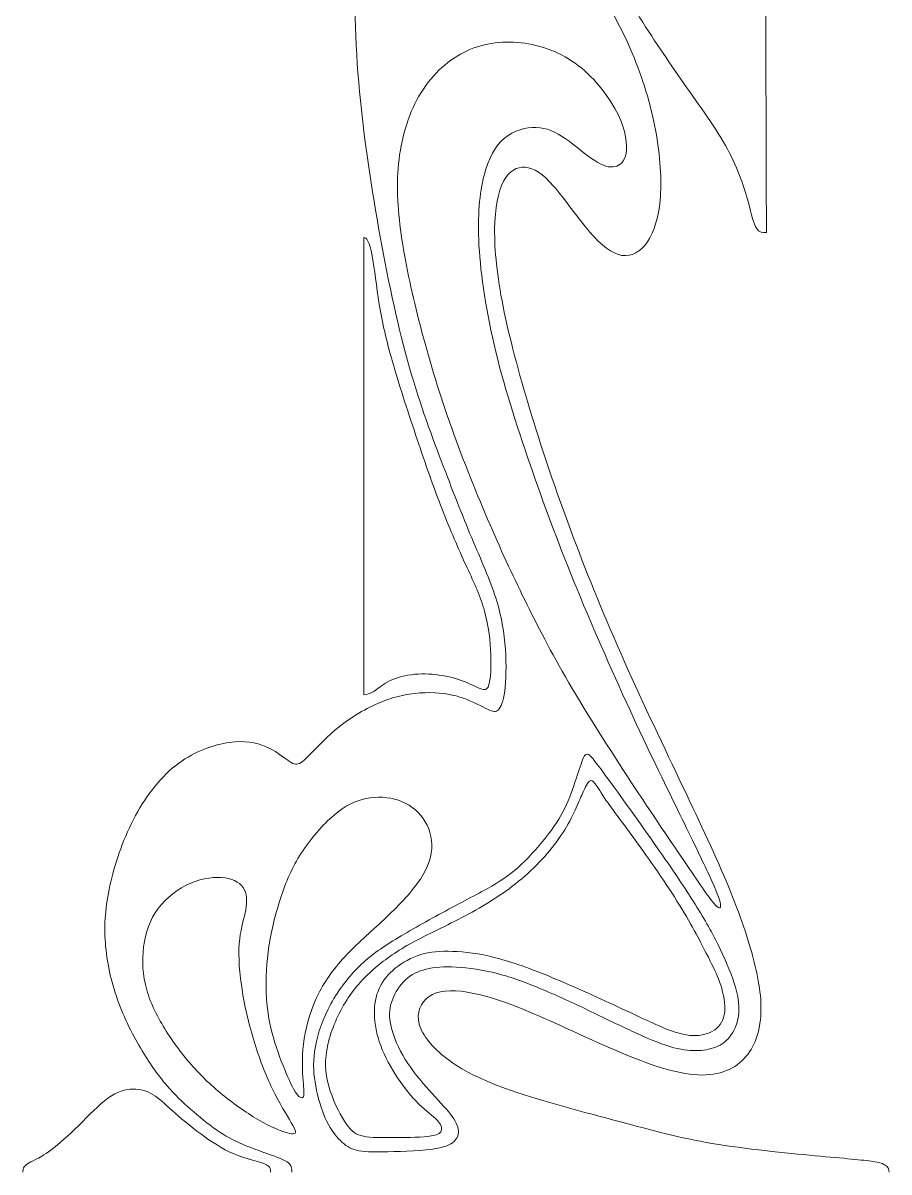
# Model space of a CAD drawing. Header units: millimetres. Extents: x -105 to 87, y -14 to 156.
# Drawn here: x 51.29 to 87.5, y 82.73 to 130.75 of the extents above; entities that cross this region are included whole.
import ezdxf

# ---------------------------------------------------------------- set-up
doc = ezdxf.new("R2010")
doc.units = ezdxf.units.MM
doc.header["$MEASUREMENT"] = 0
doc.layers.add('Layer 1', color=7, linetype='Continuous')

msp = doc.modelspace()

# ---------------------------------------------------------------- linework, layer by layer
at = {"layer": 'Layer 1', "lineweight": 20}
for points, knots in [([(62.5255, 82.735), (62.5292, 82.8559), (62.5328, 82.9768), (62.4324, 83.081), (62.4324, 83.081), (62.332, 83.1854), (62.1273, 83.2732), (61.7714, 83.4045), (61.7714, 83.4045), (61.4154, 83.536), (60.9076, 83.7114), (60.4895, 83.8867), (60.4895, 83.8867), (60.0714, 84.0619), (59.7427, 84.2373), (59.3849, 84.4874), (59.3849, 84.4874), (59.0269, 84.7376), (58.6397, 85.0627), (58.2928, 85.3656), (58.2928, 85.3656), (57.9458, 85.6688), (57.6391, 85.9502), (57.2959, 86.3537), (57.2959, 86.3537), (56.9525, 86.7572), (56.5725, 87.283), (56.1984, 87.9184), (56.1984, 87.9184), (55.824, 88.554), (55.455, 89.299), (55.1903, 90.0787), (55.1903, 90.0787), (54.9256, 90.8585), (54.7648, 91.6729), (54.7211, 92.4562), (54.7211, 92.4562), (54.6772, 93.2397), (54.7502, 93.992), (54.9583, 94.8684), (54.9583, 94.8684), (55.1665, 95.7449), (55.51, 96.7457), (55.9902, 97.633), (55.9902, 97.633), (56.4704, 98.5205), (57.0877, 99.2948), (57.7888, 99.8133), (57.7888, 99.8133), (58.49, 100.3319), (59.2752, 100.5951), (59.9106, 100.6845), (59.9106, 100.6845), (60.546, 100.7739), (61.032, 100.69), (61.43, 100.5202), (61.43, 100.5202), (61.828, 100.3504), (62.1384, 100.0945), (62.3556, 99.9413), (62.3556, 99.9413), (62.5729, 99.7879), (62.6973, 99.7366), (62.8523, 99.8114), (62.8523, 99.8114), (63.0075, 99.8863), (63.194, 100.0874), (63.486, 100.3903), (63.486, 100.3903), (63.7782, 100.6935), (64.1764, 101.0991), (64.6985, 101.4862), (64.6985, 101.4862), (65.2207, 101.8733), (65.8674, 102.2421), (66.5028, 102.4668), (66.5028, 102.4668), (67.1381, 102.6914), (67.7628, 102.7717), (68.3032, 102.768), (68.3032, 102.768), (68.8437, 102.7644), (69.3002, 102.6766), (69.7073, 102.5325), (69.7073, 102.5325), (70.1145, 102.3882), (70.4726, 102.1872), (70.7079, 102.0758), (70.7079, 102.0758), (70.9435, 101.9645), (71.0569, 101.9425), (71.1628, 102.0502), (71.1628, 102.0502), (71.2686, 102.158), (71.3673, 102.3955), (71.4256, 102.8318), (71.4256, 102.8318), (71.4841, 103.2683), (71.5025, 103.9038), (71.4551, 104.5793), (71.4551, 104.5793), (71.4076, 105.2549), (71.2941, 105.971), (71.0531, 106.7304), (71.0531, 106.7304), (70.8121, 107.49), (70.4433, 108.2937), (70.0489, 109.2322), (70.0489, 109.2322), (69.6545, 110.1707), (69.2343, 111.2446), (68.7743, 112.4551), (68.7743, 112.4551), (68.3142, 113.6657), (67.8138, 115.0134), (67.3629, 116.6475), (67.3629, 116.6475), (66.9119, 118.2817), (66.5101, 120.2029), (66.1559, 122.1895), (66.1559, 122.1895), (65.8016, 124.1762), (65.4949, 126.2289), (65.3233, 128.2813), (65.3233, 128.2813), (65.1517, 130.3337), (65.1149, 132.3863), (65.1843, 134.413), (65.1843, 134.413), (65.2537, 136.4399), (65.4291, 138.4414), (65.6993, 140.5521), (65.6993, 140.5521), (65.9696, 142.663), (66.3348, 144.8837), (66.7986, 146.7242), (66.7986, 146.7242), (67.2624, 148.5648), (67.8249, 150.0259), (68.5991, 151.3332), (68.5991, 151.3332), (69.3732, 152.6406), (70.3594, 153.7948), (71.4622, 154.5981), (71.4622, 154.5981), (72.5652, 155.4016), (73.7851, 155.8546), (74.8515, 156.0262), (74.8515, 156.0262), (75.9179, 156.198), (76.831, 156.0881), (77.6965, 155.7595), (77.6965, 155.7595), (78.5619, 155.4309), (79.3802, 154.883), (80.0593, 154.2622), (80.0593, 154.2622), (80.7385, 153.6414), (81.2792, 152.9474), (81.6626, 152.228), (81.6626, 152.228), (82.0461, 151.5085), (82.2725, 150.7634), (82.3893, 150.0696), (82.3893, 150.0696), (82.5062, 149.3757), (82.5135, 148.7329), (82.4368, 148.1924), (82.4368, 148.1924), (82.3601, 147.652), (82.1994, 147.2137), (81.9402, 146.896), (81.9402, 146.896), (81.681, 146.5783), (81.3229, 146.3809), (80.903, 146.3078), (80.903, 146.3078), (80.4831, 146.2348), (80.0008, 146.2861), (79.5408, 146.476), (79.5408, 146.476), (79.0807, 146.6658), (78.6422, 146.9946), (78.1238, 147.1771), (78.1238, 147.1771), (77.6052, 147.3596), (77.0063, 147.3964), (76.4913, 147.2576), (76.4913, 147.2576), (75.9763, 147.1188), (75.5453, 146.8046), (75.2825, 146.2714), (75.2825, 146.2714), (75.0194, 145.7382), (74.9245, 144.9859), (75.0961, 144.1716), (75.0961, 144.1716), (75.2677, 143.3572), (75.7062, 142.4805), (76.2867, 141.7757), (76.2867, 141.7757), (76.8673, 141.0709), (77.5906, 140.5376), (78.2734, 140.2383), (78.2734, 140.2383), (78.9563, 139.9388), (79.5993, 139.8729), (80.0995, 139.9459), (80.0995, 139.9459), (80.5997, 140.019), (80.9578, 140.231), (81.2243, 140.6326), (81.2243, 140.6326), (81.4909, 141.0343), (81.6663, 141.626), (81.7393, 142.4366), (81.7393, 142.4366), (81.8124, 143.2474), (81.783, 144.2775), (81.783, 144.9456), (81.783, 144.9456), (81.783, 145.614), (81.8124, 145.9209), (81.9036, 146.1107), (81.9036, 146.1107), (81.9949, 146.3007), (82.1484, 146.3738), (82.3018, 146.4468), (82.3018, 146.4468), (82.3237, 138.2953), (82.3455, 130.1437), (82.3674, 121.9923), (82.3674, 121.9923), (82.214, 121.9923), (82.0606, 121.9923), (81.9475, 122.1748), (81.9475, 122.1748), (81.8342, 122.3575), (81.7612, 122.7227), (81.6041, 123.2887), (81.6041, 123.2887), (81.4471, 123.8549), (81.2061, 124.6219), (80.7423, 125.4764), (80.7423, 125.4764), (80.2786, 126.3309), (79.5918, 127.2734), (78.92, 128.2265), (78.92, 128.2265), (78.248, 129.1796), (77.5905, 130.1439), (76.9624, 131.1664), (76.9624, 131.1664), (76.3343, 132.1888), (75.7353, 133.2701), (75.1657, 134.4826), (75.1657, 134.4826), (74.5959, 135.695), (74.0553, 137.039), (73.6682, 138.518), (73.6682, 138.518), (73.2811, 139.9971), (73.0474, 141.6115), (72.9525, 142.9883), (72.9525, 142.9883), (72.8574, 144.3651), (72.9013, 145.5045), (73.0948, 146.4539), (73.0948, 146.4539), (73.2882, 147.4035), (73.6317, 148.1633), (74.1684, 148.6854), (74.1684, 148.6854), (74.7052, 149.2076), (75.4359, 149.4927), (76.0967, 149.5839), (76.0967, 149.5839), (76.7578, 149.6752), (77.3495, 149.5728), (77.952, 149.3612), (77.952, 149.3612), (78.5546, 149.1493), (79.1683, 148.8278), (79.5882, 148.6161), (79.5882, 148.6161), (80.0082, 148.4043), (80.2347, 148.3019), (80.4939, 148.364), (80.4939, 148.364), (80.7533, 148.4262), (81.0455, 148.6526), (81.177, 149.0945), (81.177, 149.0945), (81.3085, 149.5364), (81.279, 150.1938), (81.0746, 150.8877), (81.0746, 150.8877), (80.8701, 151.5815), (80.4902, 152.3121), (80.0228, 152.9146), (80.0228, 152.9146), (79.5554, 153.5171), (79.0002, 153.992), (78.4415, 154.3279), (78.4415, 154.3279), (77.8828, 154.6638), (77.3201, 154.8613), (76.8017, 154.989), (76.8017, 154.989), (76.2831, 155.1167), (75.8082, 155.1753), (75.2021, 155.0986), (75.2021, 155.0986), (74.5959, 155.0219), (73.858, 154.8099), (73.1643, 154.485), (73.1643, 154.485), (72.4705, 154.16), (71.8202, 153.7217), (71.1848, 153.0973), (71.1848, 153.0973), (70.5494, 152.4728), (69.9285, 151.6619), (69.4209, 150.8221), (69.4209, 150.8221), (68.9133, 149.9821), (68.5187, 149.1127), (68.1755, 148.1633), (68.1755, 148.1633), (67.8322, 147.2137), (67.54, 146.1838), (67.2808, 144.9713), (67.2808, 144.9713), (67.0214, 143.7589), (66.795, 142.3635), (66.6306, 141.2534), (66.6306, 141.2534), (66.4663, 140.1432), (66.364, 139.3178), (66.3312, 138.8724), (66.3312, 138.8724), (66.2982, 138.4269), (66.3348, 138.3609), (66.4625, 138.3391), (66.4625, 138.3391), (66.5904, 138.3172), (66.8095, 138.3391), (67.2076, 138.2771), (67.2076, 138.2771), (67.6056, 138.215), (68.1828, 138.0688), (68.8546, 137.8022), (68.8546, 137.8022), (69.5266, 137.5357), (70.2937, 137.1485), (71.0642, 136.6373), (71.0642, 136.6373), (71.8348, 136.126), (72.6091, 135.4905), (73.292, 134.7966), (73.292, 134.7966), (73.9749, 134.1028), (74.5666, 133.3503), (75.1289, 132.503), (75.1289, 132.503), (75.6914, 131.6558), (76.2246, 130.7135), (76.6702, 129.691), (76.6702, 129.691), (77.1157, 128.6684), (77.4737, 127.5654), (77.6928, 126.4845), (77.6928, 126.4845), (77.912, 125.4034), (77.9923, 124.3443), (77.934, 123.5007), (77.934, 123.5007), (77.8755, 122.6571), (77.6781, 122.0287), (77.3933, 121.6088), (77.3933, 121.6088), (77.1085, 121.1889), (76.7359, 120.9769), (76.327, 121.0427), (76.327, 121.0427), (75.9179, 121.1084), (75.4723, 121.452), (74.9757, 122.0289), (74.9757, 122.0289), (74.479, 122.6058), (73.9311, 123.4167), (73.4709, 123.9388), (73.4709, 123.9388), (73.0108, 124.4611), (72.6383, 124.695), (72.2878, 124.7241), (72.2878, 124.7241), (71.9371, 124.7534), (71.6083, 124.578), (71.3784, 124.1436), (71.3784, 124.1436), (71.1484, 123.7089), (71.0167, 123.0149), (71.0058, 122.1349), (71.0058, 122.1349), (70.9948, 121.2547), (71.1045, 120.1882), (71.36, 118.9063), (71.36, 118.9063), (71.6156, 117.6244), (72.0175, 116.1271), (72.4776, 114.6042), (72.4776, 114.6042), (72.9377, 113.0814), (73.4563, 111.5327), (74.0626, 109.8894), (74.0626, 109.8894), (74.6688, 108.246), (75.3628, 106.5074), (76.1443, 104.7217), (76.1443, 104.7217), (76.9258, 102.9358), (77.7952, 101.1022), (78.5767, 99.4626), (78.5767, 99.4626), (79.3581, 97.8228), (80.0521, 96.3765), (80.5853, 95.1312), (80.5853, 95.1312), (81.1185, 93.8858), (81.491, 92.8413), (81.7539, 91.9028), (81.7539, 91.9028), (82.0169, 90.9641), (82.1703, 90.1315), (82.1375, 89.3755), (82.1375, 89.3755), (82.1045, 88.6196), (81.8854, 87.9403), (81.4289, 87.4656), (81.4289, 87.4656), (80.9724, 86.9909), (80.2784, 86.7204), (79.3363, 86.8044), (79.3363, 86.8044), (78.394, 86.8883), (77.2034, 87.3268), (75.9873, 87.8489), (75.9873, 87.8489), (74.7712, 88.3711), (73.5294, 88.9775), (72.4778, 89.4193), (72.4778, 89.4193), (71.426, 89.8612), (70.5638, 90.1389), (69.8627, 90.2521), (69.8627, 90.2521), (69.1616, 90.3654), (68.6209, 90.314), (68.2631, 90.0694), (68.2631, 90.0694), (67.9052, 89.8247), (67.7298, 89.3865), (67.8539, 88.9154), (67.8539, 88.9154), (67.9781, 88.4443), (68.402, 87.9401), (69.008, 87.4765), (69.008, 87.4765), (69.6142, 87.0127), (70.4033, 86.5889), (71.6925, 86.1435), (71.6925, 86.1435), (72.9816, 85.6979), (74.7712, 85.2303), (76.2064, 84.8469), (76.2064, 84.8469), (77.6416, 84.4634), (78.7227, 84.164), (80.1068, 83.9302), (80.1068, 83.9302), (81.4909, 83.6965), (83.1784, 83.5284), (84.4054, 83.4153), (84.4054, 83.4153), (85.6324, 83.3021), (86.3995, 83.2435), (86.8363, 83.171), (86.8363, 83.171), (87.273, 83.0984), (87.38, 83.0116), (87.4347, 82.9366), (87.4347, 82.9366), (87.4894, 82.8616), (87.4923, 82.7983), (87.495, 82.735)], [0, 0, 0, 0, 0.008, 0.008, 0.008, 0.008, 0.016, 0.016, 0.016, 0.016, 0.024, 0.024, 0.024, 0.024, 0.032, 0.032, 0.032, 0.032, 0.04, 0.04, 0.04, 0.04, 0.048, 0.048, 0.048, 0.048, 0.056, 0.056, 0.056, 0.056, 0.064, 0.064, 0.064, 0.064, 0.072, 0.072, 0.072, 0.072, 0.08, 0.08, 0.08, 0.08, 0.088, 0.088, 0.088, 0.088, 0.096, 0.096, 0.096, 0.096, 0.104, 0.104, 0.104, 0.104, 0.112, 0.112, 0.112, 0.112, 0.12, 0.12, 0.12, 0.12, 0.128, 0.128, 0.128, 0.128, 0.136, 0.136, 0.136, 0.136, 0.144, 0.144, 0.144, 0.144, 0.152, 0.152, 0.152, 0.152, 0.16, 0.16, 0.16, 0.16, 0.168, 0.168, 0.168, 0.168, 0.176, 0.176, 0.176, 0.176, 0.184, 0.184, 0.184, 0.184, 0.192, 0.192, 0.192, 0.192, 0.2, 0.2, 0.2, 0.2, 0.208, 0.208, 0.208, 0.208, 0.216, 0.216, 0.216, 0.216, 0.224, 0.224, 0.224, 0.224, 0.232, 0.232, 0.232, 0.232, 0.24, 0.24, 0.24, 0.24, 0.248, 0.248, 0.248, 0.248, 0.256, 0.256, 0.256, 0.256, 0.264, 0.264, 0.264, 0.264, 0.272, 0.272, 0.272, 0.272, 0.28, 0.28, 0.28, 0.28, 0.288, 0.288, 0.288, 0.288, 0.296, 0.296, 0.296, 0.296, 0.304, 0.304, 0.304, 0.304, 0.312, 0.312, 0.312, 0.312, 0.32, 0.32, 0.32, 0.32, 0.328, 0.328, 0.328, 0.328, 0.336, 0.336, 0.336, 0.336, 0.344, 0.344, 0.344, 0.344, 0.352, 0.352, 0.352, 0.352, 0.36, 0.36, 0.36, 0.36, 0.368, 0.368, 0.368, 0.368, 0.376, 0.376, 0.376, 0.376, 0.384, 0.384, 0.384, 0.384, 0.392, 0.392, 0.392, 0.392, 0.4, 0.4, 0.4, 0.4, 0.408, 0.408, 0.408, 0.408, 0.416, 0.416, 0.416, 0.416, 0.424, 0.424, 0.424, 0.424, 0.432, 0.432, 0.432, 0.432, 0.44, 0.44, 0.44, 0.44, 0.448, 0.448, 0.448, 0.448, 0.456, 0.456, 0.456, 0.456, 0.464, 0.464, 0.464, 0.464, 0.472, 0.472, 0.472, 0.472, 0.48, 0.48, 0.48, 0.48, 0.488, 0.488, 0.488, 0.488, 0.496, 0.496, 0.496, 0.496, 0.504, 0.504, 0.504, 0.504, 0.512, 0.512, 0.512, 0.512, 0.52, 0.52, 0.52, 0.52, 0.528, 0.528, 0.528, 0.528, 0.536, 0.536, 0.536, 0.536, 0.544, 0.544, 0.544, 0.544, 0.552, 0.552, 0.552, 0.552, 0.56, 0.56, 0.56, 0.56, 0.568, 0.568, 0.568, 0.568, 0.576, 0.576, 0.576, 0.576, 0.584, 0.584, 0.584, 0.584, 0.592, 0.592, 0.592, 0.592, 0.6, 0.6, 0.6, 0.6, 0.608, 0.608, 0.608, 0.608, 0.616, 0.616, 0.616, 0.616, 0.624, 0.624, 0.624, 0.624, 0.632, 0.632, 0.632, 0.632, 0.64, 0.64, 0.64, 0.64, 0.648, 0.648, 0.648, 0.648, 0.656, 0.656, 0.656, 0.656, 0.664, 0.664, 0.664, 0.664, 0.672, 0.672, 0.672, 0.672, 0.68, 0.68, 0.68, 0.68, 0.688, 0.688, 0.688, 0.688, 0.696, 0.696, 0.696, 0.696, 0.704, 0.704, 0.704, 0.704, 0.712, 0.712, 0.712, 0.712, 0.72, 0.72, 0.72, 0.72, 0.728, 0.728, 0.728, 0.728, 0.736, 0.736, 0.736, 0.736, 0.744, 0.744, 0.744, 0.744, 0.752, 0.752, 0.752, 0.752, 0.76, 0.76, 0.76, 0.76, 0.768, 0.768, 0.768, 0.768, 0.776, 0.776, 0.776, 0.776, 0.784, 0.784, 0.784, 0.784, 0.792, 0.792, 0.792, 0.792, 0.8, 0.8, 0.8, 0.8, 0.808, 0.808, 0.808, 0.808, 0.816, 0.816, 0.816, 0.816, 0.824, 0.824, 0.824, 0.824, 0.832, 0.832, 0.832, 0.832, 0.84, 0.84, 0.84, 0.84, 0.848, 0.848, 0.848, 0.848, 0.856, 0.856, 0.856, 0.856, 0.864, 0.864, 0.864, 0.864, 0.872, 0.872, 0.872, 0.872, 0.88, 0.88, 0.88, 0.88, 0.888, 0.888, 0.888, 0.888, 0.896, 0.896, 0.896, 0.896, 0.904, 0.904, 0.904, 0.904, 0.912, 0.912, 0.912, 0.912, 0.92, 0.92, 0.92, 0.92, 0.928, 0.928, 0.928, 0.928, 0.936, 0.936, 0.936, 0.936, 0.944, 0.944, 0.944, 0.944, 0.952, 0.952, 0.952, 0.952, 0.96, 0.96, 0.96, 0.96, 0.968, 0.968, 0.968, 0.968, 0.976, 0.976, 0.976, 0.976, 0.984, 0.984, 0.984, 0.984, 1, 1, 1, 1]), ([(70.7136, 110.0163), (70.1804, 111.2617), (69.6031, 112.7006), (69.1175, 114.0846), (69.1175, 114.0846), (68.6319, 115.4687), (68.2373, 116.7983), (67.905, 118.0763), (67.905, 118.0763), (67.5728, 119.3545), (67.3023, 120.5819), (67.1307, 121.7066), (67.1307, 121.7066), (66.9591, 122.8314), (66.8861, 123.854), (66.9882, 124.8656), (66.9882, 124.8656), (67.0904, 125.8771), (67.3682, 126.8779), (67.8393, 127.6958), (67.8393, 127.6958), (68.3104, 128.5139), (68.9751, 129.1496), (69.7163, 129.5256), (69.7163, 129.5256), (70.4577, 129.9017), (71.2759, 130.0188), (72.1084, 129.9239), (72.1084, 129.9239), (72.941, 129.8289), (73.7884, 129.5219), (74.5114, 128.9669), (74.5114, 128.9669), (75.2346, 128.4118), (75.8336, 127.6082), (76.1658, 126.9254), (76.1658, 126.9254), (76.4982, 126.2425), (76.564, 125.68), (76.5021, 125.3186), (76.5021, 125.3186), (76.4399, 124.957), (76.2498, 124.7962), (76.0272, 124.7488), (76.0272, 124.7488), (75.8044, 124.7013), (75.5487, 124.767), (75.1909, 125.0007), (75.1909, 125.0007), (74.8329, 125.2344), (74.3728, 125.6363), (73.9602, 125.921), (73.9602, 125.921), (73.5474, 126.2059), (73.1822, 126.374), (72.7477, 126.3886), (72.7477, 126.3886), (72.3131, 126.4032), (71.8089, 126.2644), (71.4184, 125.9394), (71.4184, 125.9394), (71.0276, 125.6144), (70.7498, 125.1029), (70.5637, 124.3763), (70.5637, 124.3763), (70.3775, 123.6496), (70.2824, 122.7072), (70.3518, 121.4583), (70.3518, 121.4583), (70.4212, 120.2094), (70.6549, 118.6534), (71.0566, 117.0065), (71.0566, 117.0065), (71.4583, 115.3594), (72.0282, 113.6209), (72.5978, 111.9885), (72.5978, 111.9885), (73.1675, 110.356), (73.7374, 108.8293), (74.4531, 107.091), (74.4531, 107.091), (75.1689, 105.3526), (76.0308, 103.4024), (76.7977, 101.7481), (76.7977, 101.7481), (77.5646, 100.0937), (78.2366, 98.7351), (78.7552, 97.6761), (78.7552, 97.6761), (79.2738, 96.617), (79.639, 95.8572), (79.9128, 95.2694), (79.9128, 95.2694), (80.1868, 94.6814), (80.3695, 94.2649), (80.4316, 94.013), (80.4316, 94.013), (80.4937, 93.7611), (80.4351, 93.6733), (80.2198, 93.907), (80.2198, 93.907), (80.0043, 94.1407), (79.6318, 94.6959), (79.0292, 95.5832), (79.0292, 95.5832), (78.4266, 96.4707), (77.5939, 97.6906), (76.703, 99.0455), (76.703, 99.0455), (75.8119, 100.4004), (74.8621, 101.8905), (74.1063, 103.1833), (74.1063, 103.1833), (73.3503, 104.4761), (72.7877, 105.5719), (72.2619, 106.6456), (72.2619, 106.6456), (71.736, 107.7192), (71.2466, 108.771), (70.7136, 110.0163)], [0, 0, 0, 0, 0.0322581, 0.0322581, 0.0322581, 0.0322581, 0.0645161, 0.0645161, 0.0645161, 0.0645161, 0.0967742, 0.0967742, 0.0967742, 0.0967742, 0.1290323, 0.1290323, 0.1290323, 0.1290323, 0.1612903, 0.1612903, 0.1612903, 0.1612903, 0.1935484, 0.1935484, 0.1935484, 0.1935484, 0.2258065, 0.2258065, 0.2258065, 0.2258065, 0.2580645, 0.2580645, 0.2580645, 0.2580645, 0.2903226, 0.2903226, 0.2903226, 0.2903226, 0.3225806, 0.3225806, 0.3225806, 0.3225806, 0.3548387, 0.3548387, 0.3548387, 0.3548387, 0.3870968, 0.3870968, 0.3870968, 0.3870968, 0.4193548, 0.4193548, 0.4193548, 0.4193548, 0.4516129, 0.4516129, 0.4516129, 0.4516129, 0.483871, 0.483871, 0.483871, 0.483871, 0.516129, 0.516129, 0.516129, 0.516129, 0.5483871, 0.5483871, 0.5483871, 0.5483871, 0.5806452, 0.5806452, 0.5806452, 0.5806452, 0.6129032, 0.6129032, 0.6129032, 0.6129032, 0.6451613, 0.6451613, 0.6451613, 0.6451613, 0.6774194, 0.6774194, 0.6774194, 0.6774194, 0.7096774, 0.7096774, 0.7096774, 0.7096774, 0.7419355, 0.7419355, 0.7419355, 0.7419355, 0.7741935, 0.7741935, 0.7741935, 0.7741935, 0.8064516, 0.8064516, 0.8064516, 0.8064516, 0.8387097, 0.8387097, 0.8387097, 0.8387097, 0.8709677, 0.8709677, 0.8709677, 0.8709677, 0.9032258, 0.9032258, 0.9032258, 0.9032258, 0.9354839, 0.9354839, 0.9354839, 0.9354839, 1, 1, 1, 1]), ([(65.5421, 121.7869), (65.5931, 121.7761), (65.6441, 121.7654), (65.7079, 121.6395), (65.7079, 121.6395), (65.7718, 121.5136), (65.8485, 121.2724), (65.9297, 120.7621), (65.9297, 120.7621), (66.011, 120.2518), (66.097, 119.472), (66.2338, 118.7061), (66.2338, 118.7061), (66.3708, 117.94), (66.5589, 117.1875), (66.8364, 116.2517), (66.8364, 116.2517), (67.114, 115.3158), (67.481, 114.1964), (67.8351, 113.1529), (67.8351, 113.1529), (68.1894, 112.1094), (68.5311, 111.1414), (68.8715, 110.276), (68.8715, 110.276), (69.2121, 109.4106), (69.552, 108.6471), (69.8531, 107.9899), (69.8531, 107.9899), (70.1544, 107.3325), (70.4174, 106.7809), (70.5854, 106.171), (70.5854, 106.171), (70.7533, 105.5612), (70.8264, 104.8928), (70.8464, 104.3469), (70.8464, 104.3469), (70.8666, 103.8008), (70.8337, 103.3771), (70.7772, 103.1434), (70.7772, 103.1434), (70.7205, 102.9097), (70.6402, 102.8658), (70.4686, 102.917), (70.4686, 102.917), (70.297, 102.9681), (70.0338, 103.1142), (69.7272, 103.2346), (69.7272, 103.2346), (69.4204, 103.3552), (69.0696, 103.4501), (68.69, 103.503), (68.69, 103.503), (68.3102, 103.556), (67.9009, 103.5671), (67.5231, 103.5179), (67.5231, 103.5179), (67.1451, 103.4685), (66.7979, 103.3587), (66.5369, 103.2201), (66.5369, 103.2201), (66.2758, 103.0813), (66.1004, 102.9133), (65.949, 102.8184), (65.949, 102.8184), (65.7975, 102.7233), (65.6698, 102.7013), (65.5421, 102.6793)], [0, 0, 0, 0, 0.0555556, 0.0555556, 0.0555556, 0.0555556, 0.1111111, 0.1111111, 0.1111111, 0.1111111, 0.1666667, 0.1666667, 0.1666667, 0.1666667, 0.2222222, 0.2222222, 0.2222222, 0.2222222, 0.2777778, 0.2777778, 0.2777778, 0.2777778, 0.3333333, 0.3333333, 0.3333333, 0.3333333, 0.3888889, 0.3888889, 0.3888889, 0.3888889, 0.4444444, 0.4444444, 0.4444444, 0.4444444, 0.5, 0.5, 0.5, 0.5, 0.5555556, 0.5555556, 0.5555556, 0.5555556, 0.6111111, 0.6111111, 0.6111111, 0.6111111, 0.6666667, 0.6666667, 0.6666667, 0.6666667, 0.7222222, 0.7222222, 0.7222222, 0.7222222, 0.7777778, 0.7777778, 0.7777778, 0.7777778, 0.8333333, 0.8333333, 0.8333333, 0.8333333, 0.8888889, 0.8888889, 0.8888889, 0.8888889, 1, 1, 1, 1]), ([(77.6484, 96.5085), (78.3461, 95.517), (78.8793, 94.7317), (79.3083, 94.0526), (79.3083, 94.0526), (79.7374, 93.3733), (80.0626, 92.7997), (80.3455, 92.2337), (80.3455, 92.2337), (80.6286, 91.6678), (80.8697, 91.1087), (81.0231, 90.6304), (81.0231, 90.6304), (81.1765, 90.152), (81.2422, 89.7538), (81.2131, 89.3906), (81.2131, 89.3906), (81.1839, 89.0272), (81.0595, 88.6984), (80.8879, 88.4556), (80.8879, 88.4556), (80.7163, 88.2128), (80.4972, 88.0557), (80.2471, 87.9554), (80.2471, 87.9554), (79.9968, 87.855), (79.7156, 87.8109), (79.4106, 87.8073), (79.4106, 87.8073), (79.1057, 87.8036), (78.7769, 87.8402), (78.3333, 87.9771), (78.3333, 87.9771), (77.8896, 88.114), (77.3307, 88.3516), (76.7484, 88.6199), (76.7484, 88.6199), (76.1658, 88.8884), (75.5594, 89.1879), (74.9259, 89.491), (74.9259, 89.491), (74.2923, 89.7941), (73.6311, 90.1009), (72.9921, 90.3692), (72.9921, 90.3692), (72.353, 90.6377), (71.7357, 90.8677), (71.1258, 91.0266), (71.1258, 91.0266), (70.516, 91.1854), (69.9134, 91.2732), (69.4059, 91.3006), (69.4059, 91.3006), (68.8982, 91.3281), (68.4853, 91.2951), (68.1402, 91.2111), (68.1402, 91.2111), (67.7952, 91.1271), (67.5175, 90.992), (67.2803, 90.7692), (67.2803, 90.7692), (67.0429, 90.5464), (66.8455, 90.236), (66.7287, 89.9347), (66.7287, 89.9347), (66.6119, 89.6334), (66.5753, 89.3412), (66.6465, 88.9523), (66.6465, 88.9523), (66.7178, 88.5634), (66.8968, 88.0776), (67.1633, 87.612), (67.1633, 87.612), (67.4298, 87.1464), (67.7843, 86.7008), (68.1348, 86.3028), (68.1348, 86.3028), (68.4853, 85.9048), (68.8324, 85.554), (69.0715, 85.2601), (69.0715, 85.2601), (69.3106, 84.9661), (69.4423, 84.7286), (69.4788, 84.526), (69.4788, 84.526), (69.5154, 84.3233), (69.4567, 84.1552), (69.3072, 84.0129), (69.3072, 84.0129), (69.1574, 83.8704), (68.9163, 83.7535), (68.3521, 83.6825), (68.3521, 83.6825), (67.7879, 83.6112), (66.9003, 83.5856), (66.3015, 83.5801), (66.3015, 83.5801), (65.7026, 83.5746), (65.392, 83.5892), (65.1364, 83.6732), (65.1364, 83.6732), (64.8809, 83.7572), (64.6798, 83.9105), (64.4827, 84.1222), (64.4827, 84.1222), (64.2856, 84.3341), (64.0919, 84.6045), (63.924, 84.9842), (63.924, 84.9842), (63.756, 85.364), (63.6136, 85.8536), (63.526, 86.3229), (63.526, 86.3229), (63.4383, 86.7921), (63.4054, 87.2413), (63.4802, 87.7763), (63.4802, 87.7763), (63.5551, 88.3113), (63.7378, 88.9323), (64.0389, 89.5347), (64.0389, 89.5347), (64.3402, 90.1373), (64.7604, 90.7218), (65.1913, 91.1763), (65.1913, 91.1763), (65.6221, 91.631), (66.0642, 91.9561), (66.6447, 92.323), (66.6447, 92.323), (67.2253, 92.6901), (67.9448, 93.0992), (68.6733, 93.4936), (68.6733, 93.4936), (69.4019, 93.888), (70.1396, 94.2678), (70.6874, 94.5745), (70.6874, 94.5745), (71.2352, 94.8813), (71.5933, 95.1152), (71.9838, 95.4638), (71.9838, 95.4638), (72.3746, 95.8126), (72.7984, 96.2766), (73.138, 96.7038), (73.138, 96.7038), (73.4775, 97.1311), (73.7335, 97.5218), (73.936, 97.9363), (73.936, 97.9363), (74.1388, 98.3509), (74.2885, 98.7891), (74.4126, 99.1653), (74.4126, 99.1653), (74.5368, 99.5415), (74.6355, 99.8555), (74.7139, 100.0271), (74.7139, 100.0271), (74.7924, 100.1987), (74.851, 100.2282), (74.933, 100.1826), (74.933, 100.1826), (75.0151, 100.1369), (75.1211, 100.0162), (75.605, 99.3571), (75.605, 99.3571), (76.089, 98.6979), (76.9509, 97.5), (77.6484, 96.5085)], [0, 0, 0, 0, 0.0232558, 0.0232558, 0.0232558, 0.0232558, 0.0465116, 0.0465116, 0.0465116, 0.0465116, 0.0697674, 0.0697674, 0.0697674, 0.0697674, 0.0930233, 0.0930233, 0.0930233, 0.0930233, 0.1162791, 0.1162791, 0.1162791, 0.1162791, 0.1395349, 0.1395349, 0.1395349, 0.1395349, 0.1627907, 0.1627907, 0.1627907, 0.1627907, 0.1860465, 0.1860465, 0.1860465, 0.1860465, 0.2093023, 0.2093023, 0.2093023, 0.2093023, 0.2325581, 0.2325581, 0.2325581, 0.2325581, 0.255814, 0.255814, 0.255814, 0.255814, 0.2790698, 0.2790698, 0.2790698, 0.2790698, 0.3023256, 0.3023256, 0.3023256, 0.3023256, 0.3255814, 0.3255814, 0.3255814, 0.3255814, 0.3488372, 0.3488372, 0.3488372, 0.3488372, 0.372093, 0.372093, 0.372093, 0.372093, 0.3953488, 0.3953488, 0.3953488, 0.3953488, 0.4186047, 0.4186047, 0.4186047, 0.4186047, 0.4418605, 0.4418605, 0.4418605, 0.4418605, 0.4651163, 0.4651163, 0.4651163, 0.4651163, 0.4883721, 0.4883721, 0.4883721, 0.4883721, 0.5116279, 0.5116279, 0.5116279, 0.5116279, 0.5348837, 0.5348837, 0.5348837, 0.5348837, 0.5581395, 0.5581395, 0.5581395, 0.5581395, 0.5813953, 0.5813953, 0.5813953, 0.5813953, 0.6046512, 0.6046512, 0.6046512, 0.6046512, 0.627907, 0.627907, 0.627907, 0.627907, 0.6511628, 0.6511628, 0.6511628, 0.6511628, 0.6744186, 0.6744186, 0.6744186, 0.6744186, 0.6976744, 0.6976744, 0.6976744, 0.6976744, 0.7209302, 0.7209302, 0.7209302, 0.7209302, 0.744186, 0.744186, 0.744186, 0.744186, 0.7674419, 0.7674419, 0.7674419, 0.7674419, 0.7906977, 0.7906977, 0.7906977, 0.7906977, 0.8139535, 0.8139535, 0.8139535, 0.8139535, 0.8372093, 0.8372093, 0.8372093, 0.8372093, 0.8604651, 0.8604651, 0.8604651, 0.8604651, 0.8837209, 0.8837209, 0.8837209, 0.8837209, 0.9069767, 0.9069767, 0.9069767, 0.9069767, 0.9302326, 0.9302326, 0.9302326, 0.9302326, 0.9534884, 0.9534884, 0.9534884, 0.9534884, 1, 1, 1, 1]), ([(79.8491, 91.8869), (79.588, 92.3909), (79.1935, 93.158), (78.6293, 94.0582), (78.6293, 94.0582), (78.0652, 94.9585), (77.3309, 95.992), (76.7961, 96.726), (76.7961, 96.726), (76.2611, 97.4601), (75.9248, 97.8949), (75.6876, 98.2362), (75.6876, 98.2362), (75.4503, 98.5776), (75.3113, 98.8261), (75.2109, 98.9629), (75.2109, 98.9629), (75.1105, 99.0999), (75.0484, 99.1255), (74.9754, 99.0709), (74.9754, 99.0709), (74.9023, 99.0161), (74.8184, 98.8807), (74.6486, 98.4902), (74.6486, 98.4902), (74.4788, 98.0994), (74.2231, 97.4528), (73.7795, 96.7919), (73.7795, 96.7919), (73.3358, 96.1308), (72.7037, 95.4552), (72.008, 94.8856), (72.008, 94.8856), (71.3123, 94.3158), (70.5527, 93.8518), (69.7767, 93.4411), (69.7767, 93.4411), (69.0007, 93.0303), (68.208, 92.6722), (67.5708, 92.3253), (67.5708, 92.3253), (66.9336, 91.9785), (66.4513, 91.6423), (66.0113, 91.2643), (66.0113, 91.2643), (65.5712, 90.8863), (65.1729, 90.4661), (64.8224, 89.9147), (64.8224, 89.9147), (64.4717, 89.3631), (64.1686, 88.6802), (64.0298, 88.0594), (64.0298, 88.0594), (63.891, 87.4386), (63.9167, 86.8797), (64.0699, 86.3247), (64.0699, 86.3247), (64.2233, 85.7696), (64.5047, 85.2179), (64.731, 84.8601), (64.731, 84.8601), (64.9574, 84.5022), (65.1291, 84.3379), (65.4121, 84.2557), (65.4121, 84.2557), (65.6951, 84.1736), (66.0897, 84.1736), (66.621, 84.1754), (66.621, 84.1754), (67.1524, 84.1772), (67.8207, 84.1808), (68.2169, 84.2228), (68.2169, 84.2228), (68.6131, 84.2648), (68.7375, 84.3452), (68.7758, 84.4601), (68.7758, 84.4601), (68.8142, 84.5752), (68.7665, 84.725), (68.5986, 84.902), (68.5986, 84.902), (68.4306, 85.0791), (68.1421, 85.2838), (67.8426, 85.5758), (67.8426, 85.5758), (67.5431, 85.868), (67.2327, 86.248), (66.9498, 86.6697), (66.9498, 86.6697), (66.6667, 87.0916), (66.411, 87.5554), (66.2412, 88.0155), (66.2412, 88.0155), (66.0715, 88.4756), (65.9873, 88.9323), (65.9782, 89.3358), (65.9782, 89.3358), (65.9691, 89.7393), (66.0348, 90.0901), (66.1809, 90.4058), (66.1809, 90.4058), (66.327, 90.7217), (66.5535, 91.0031), (66.8511, 91.2476), (66.8511, 91.2476), (67.1487, 91.4922), (67.5176, 91.7006), (67.9138, 91.821), (67.9138, 91.821), (68.31, 91.9414), (68.7339, 91.9745), (69.245, 91.9563), (69.245, 91.9563), (69.7564, 91.9379), (70.3553, 91.8685), (71.0473, 91.6915), (71.0473, 91.6915), (71.7394, 91.5142), (72.5246, 91.2293), (73.454, 90.8422), (73.454, 90.8422), (74.3834, 90.4551), (75.4574, 89.9657), (76.3247, 89.5604), (76.3247, 89.5604), (77.1919, 89.1551), (77.8532, 88.8336), (78.3625, 88.6474), (78.3625, 88.6474), (78.8718, 88.4612), (79.2299, 88.4099), (79.5567, 88.4463), (79.5567, 88.4463), (79.8835, 88.4829), (80.1793, 88.6073), (80.371, 88.8172), (80.371, 88.8172), (80.5628, 89.0272), (80.6506, 89.323), (80.6324, 89.6844), (80.6324, 89.6844), (80.6141, 90.046), (80.4897, 90.4735), (80.3639, 90.8076), (80.3639, 90.8076), (80.238, 91.1417), (80.1101, 91.383), (79.8491, 91.8869)], [0, 0, 0, 0, 0.0263158, 0.0263158, 0.0263158, 0.0263158, 0.0526316, 0.0526316, 0.0526316, 0.0526316, 0.0789474, 0.0789474, 0.0789474, 0.0789474, 0.1052632, 0.1052632, 0.1052632, 0.1052632, 0.1315789, 0.1315789, 0.1315789, 0.1315789, 0.1578947, 0.1578947, 0.1578947, 0.1578947, 0.1842105, 0.1842105, 0.1842105, 0.1842105, 0.2105263, 0.2105263, 0.2105263, 0.2105263, 0.2368421, 0.2368421, 0.2368421, 0.2368421, 0.2631579, 0.2631579, 0.2631579, 0.2631579, 0.2894737, 0.2894737, 0.2894737, 0.2894737, 0.3157895, 0.3157895, 0.3157895, 0.3157895, 0.3421053, 0.3421053, 0.3421053, 0.3421053, 0.3684211, 0.3684211, 0.3684211, 0.3684211, 0.3947368, 0.3947368, 0.3947368, 0.3947368, 0.4210526, 0.4210526, 0.4210526, 0.4210526, 0.4473684, 0.4473684, 0.4473684, 0.4473684, 0.4736842, 0.4736842, 0.4736842, 0.4736842, 0.5, 0.5, 0.5, 0.5, 0.5263158, 0.5263158, 0.5263158, 0.5263158, 0.5526316, 0.5526316, 0.5526316, 0.5526316, 0.5789474, 0.5789474, 0.5789474, 0.5789474, 0.6052632, 0.6052632, 0.6052632, 0.6052632, 0.6315789, 0.6315789, 0.6315789, 0.6315789, 0.6578947, 0.6578947, 0.6578947, 0.6578947, 0.6842105, 0.6842105, 0.6842105, 0.6842105, 0.7105263, 0.7105263, 0.7105263, 0.7105263, 0.7368421, 0.7368421, 0.7368421, 0.7368421, 0.7631579, 0.7631579, 0.7631579, 0.7631579, 0.7894737, 0.7894737, 0.7894737, 0.7894737, 0.8157895, 0.8157895, 0.8157895, 0.8157895, 0.8421053, 0.8421053, 0.8421053, 0.8421053, 0.8684211, 0.8684211, 0.8684211, 0.8684211, 0.8947368, 0.8947368, 0.8947368, 0.8947368, 0.9210526, 0.9210526, 0.9210526, 0.9210526, 0.9473684, 0.9473684, 0.9473684, 0.9473684, 1, 1, 1, 1]), ([(62.0652, 94.2066), (62.2807, 94.8604), (62.5364, 95.4666), (62.9217, 96.0638), (62.9217, 96.0638), (63.307, 96.6609), (63.8219, 97.2489), (64.2912, 97.6469), (64.2912, 97.6469), (64.7604, 98.0449), (65.1843, 98.2533), (65.6352, 98.3446), (65.6352, 98.3446), (66.0862, 98.4358), (66.5647, 98.4102), (66.9846, 98.2679), (66.9846, 98.2679), (67.4047, 98.1254), (67.7662, 97.8659), (68.0164, 97.5117), (68.0164, 97.5117), (68.2665, 97.1574), (68.4054, 96.7082), (68.3745, 96.2445), (68.3745, 96.2445), (68.3433, 95.7807), (68.1422, 95.3022), (67.7681, 94.7874), (67.7681, 94.7874), (67.3937, 94.2724), (66.8458, 93.7208), (66.278, 93.1915), (66.278, 93.1915), (65.7102, 92.6619), (65.122, 92.1541), (64.6455, 91.6283), (64.6455, 91.6283), (64.169, 91.1025), (63.8037, 90.5582), (63.5336, 89.9538), (63.5336, 89.9538), (63.2633, 89.3494), (63.0878, 88.6847), (63.0148, 88.0803), (63.0148, 88.0803), (62.9418, 87.4758), (62.9711, 86.9316), (62.9984, 86.5574), (62.9984, 86.5574), (63.0257, 86.1831), (63.0514, 85.9783), (63.0095, 85.8871), (63.0095, 85.8871), (62.9674, 85.7958), (62.8578, 85.8178), (62.7191, 86.0113), (62.7191, 86.0113), (62.5803, 86.2049), (62.4122, 86.5702), (62.2279, 87.0194), (62.2279, 87.0194), (62.0435, 87.4686), (61.8424, 88.0017), (61.702, 88.5404), (61.702, 88.5404), (61.5613, 89.079), (61.481, 89.6233), (61.4573, 90.2257), (61.4573, 90.2257), (61.4335, 90.8283), (61.4664, 91.4895), (61.5705, 92.1705), (61.5705, 92.1705), (61.6745, 92.8516), (61.8499, 93.553), (62.0652, 94.2066)], [0, 0, 0, 0, 0.05, 0.05, 0.05, 0.05, 0.1, 0.1, 0.1, 0.1, 0.15, 0.15, 0.15, 0.15, 0.2, 0.2, 0.2, 0.2, 0.25, 0.25, 0.25, 0.25, 0.3, 0.3, 0.3, 0.3, 0.35, 0.35, 0.35, 0.35, 0.4, 0.4, 0.4, 0.4, 0.45, 0.45, 0.45, 0.45, 0.5, 0.5, 0.5, 0.5, 0.55, 0.55, 0.55, 0.55, 0.6, 0.6, 0.6, 0.6, 0.65, 0.65, 0.65, 0.65, 0.7, 0.7, 0.7, 0.7, 0.75, 0.75, 0.75, 0.75, 0.8, 0.8, 0.8, 0.8, 0.85, 0.85, 0.85, 0.85, 0.9, 0.9, 0.9, 0.9, 1, 1, 1, 1]), ([(59.9197, 85.7373), (59.3993, 86.1354), (58.9208, 86.5629), (58.479, 87.0449), (58.479, 87.0449), (58.0371, 87.5269), (57.6315, 88.0639), (57.2792, 88.6207), (57.2792, 88.6207), (56.9267, 89.1776), (56.6272, 89.7548), (56.4593, 90.3518), (56.4593, 90.3518), (56.2913, 90.9489), (56.2547, 91.5662), (56.3296, 92.1486), (56.3296, 92.1486), (56.4044, 92.7312), (56.5908, 93.2791), (56.9358, 93.7429), (56.9358, 93.7429), (57.2808, 94.2066), (57.785, 94.5866), (58.298, 94.8056), (58.298, 94.8056), (58.8111, 95.0247), (59.3335, 95.0834), (59.7352, 95.0249), (59.7352, 95.0249), (60.1369, 94.9664), (60.4183, 94.791), (60.546, 94.53), (60.546, 94.53), (60.6739, 94.2689), (60.6482, 93.9217), (60.5717, 93.5603), (60.5717, 93.5603), (60.495, 93.1987), (60.3669, 92.8226), (60.3269, 92.2803), (60.3269, 92.2803), (60.2866, 91.738), (60.3343, 91.0292), (60.4584, 90.2715), (60.4584, 90.2715), (60.5824, 89.5137), (60.7835, 88.7065), (61.0189, 87.9706), (61.0189, 87.9706), (61.2544, 87.2347), (61.5249, 86.57), (61.8151, 86.0022), (61.8151, 86.0022), (62.1055, 85.4342), (62.4159, 84.963), (62.5692, 84.6837), (62.5692, 84.6837), (62.7226, 84.4043), (62.719, 84.3167), (62.5255, 84.3349), (62.5255, 84.3349), (62.3319, 84.3531), (61.9484, 84.4775), (61.4755, 84.724), (61.4755, 84.724), (61.0027, 84.9704), (60.44, 85.3393), (59.9197, 85.7373)], [0, 0, 0, 0, 0.0555556, 0.0555556, 0.0555556, 0.0555556, 0.1111111, 0.1111111, 0.1111111, 0.1111111, 0.1666667, 0.1666667, 0.1666667, 0.1666667, 0.2222222, 0.2222222, 0.2222222, 0.2222222, 0.2777778, 0.2777778, 0.2777778, 0.2777778, 0.3333333, 0.3333333, 0.3333333, 0.3333333, 0.3888889, 0.3888889, 0.3888889, 0.3888889, 0.4444444, 0.4444444, 0.4444444, 0.4444444, 0.5, 0.5, 0.5, 0.5, 0.5555556, 0.5555556, 0.5555556, 0.5555556, 0.6111111, 0.6111111, 0.6111111, 0.6111111, 0.6666667, 0.6666667, 0.6666667, 0.6666667, 0.7222222, 0.7222222, 0.7222222, 0.7222222, 0.7777778, 0.7777778, 0.7777778, 0.7777778, 0.8333333, 0.8333333, 0.8333333, 0.8333333, 0.8888889, 0.8888889, 0.8888889, 0.8888889, 1, 1, 1, 1]), ([(61.6314, 82.735), (61.6332, 82.7999), (61.6351, 82.8649), (61.5895, 82.932), (61.5895, 82.932), (61.5438, 82.9992), (61.4505, 83.0686), (61.1941, 83.1471), (61.1941, 83.1471), (60.9376, 83.2256), (60.5173, 83.3134), (60.0756, 83.506), (60.0756, 83.506), (59.6337, 83.6987), (59.1697, 83.9963), (58.7243, 84.324), (58.7243, 84.324), (58.2788, 84.6518), (57.8513, 85.0099), (57.5273, 85.3001), (57.5273, 85.3001), (57.2031, 85.5904), (56.9822, 85.8132), (56.7312, 85.9674), (56.7312, 85.9674), (56.4801, 86.1218), (56.1987, 86.2079), (55.8848, 86.2016), (55.8848, 86.2016), (55.5708, 86.1952), (55.2236, 86.0964), (54.8403, 85.8208), (54.8403, 85.8208), (54.4569, 85.545), (54.0367, 85.0922), (53.6168, 84.6796), (53.6168, 84.6796), (53.1969, 84.2668), (52.7767, 83.8943), (52.4683, 83.6606), (52.4683, 83.6606), (52.1597, 83.4269), (51.9622, 83.3318), (51.8113, 83.2592), (51.8113, 83.2592), (51.6603, 83.1867), (51.5551, 83.1363), (51.4753, 83.0805), (51.4753, 83.0805), (51.3954, 83.0245), (51.3406, 82.9629), (51.3133, 82.9045), (51.3133, 82.9045), (51.2858, 82.846), (51.2859, 82.7903), (51.2859, 82.735)], [0, 0, 0, 0, 0.0666667, 0.0666667, 0.0666667, 0.0666667, 0.1333333, 0.1333333, 0.1333333, 0.1333333, 0.2, 0.2, 0.2, 0.2, 0.2666667, 0.2666667, 0.2666667, 0.2666667, 0.3333333, 0.3333333, 0.3333333, 0.3333333, 0.4, 0.4, 0.4, 0.4, 0.4666667, 0.4666667, 0.4666667, 0.4666667, 0.5333333, 0.5333333, 0.5333333, 0.5333333, 0.6, 0.6, 0.6, 0.6, 0.6666667, 0.6666667, 0.6666667, 0.6666667, 0.7333333, 0.7333333, 0.7333333, 0.7333333, 0.8, 0.8, 0.8, 0.8, 0.8666667, 0.8666667, 0.8666667, 0.8666667, 1, 1, 1, 1])]:
    msp.add_open_spline(points, degree=3, knots=knots, dxfattribs=at)
msp.add_open_spline([(65.5421, 121.7869), (65.5421, 121.7869), (65.5421, 102.6793), (65.5421, 102.6793)], degree=3, dxfattribs=at)

doc.saveas('drawing.dxf')
